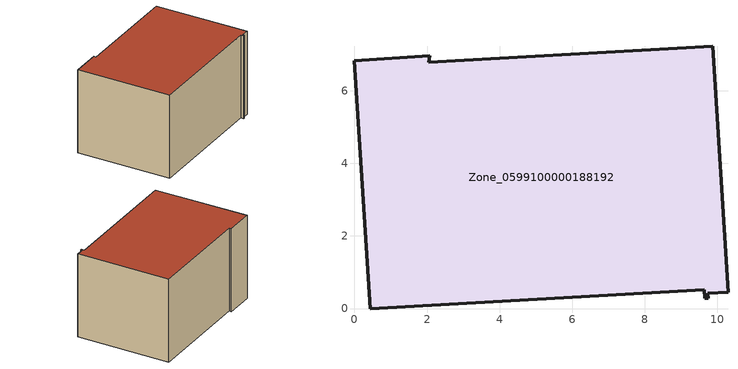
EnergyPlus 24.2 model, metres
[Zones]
Zone_0599100000188192
 floor ground (C_G): 2.05,6.79 9.87,7.22 10.29,0.45 9.73,0.42 9.74,0.29 9.65,0.28 9.63,0.52 0.44,0 0,6.83 2.07,6.96 z0
 wall outside (C_F): 9.65,0.28 9.74,0.29 9.73,0.42 10.29,0.45 9.87,7.22 2.05,6.79 2.07,6.96 0,6.83 0.44,0 9.63,0.52 9.65,0.28 z0:6.16
 roof outside (C_R): 0,6.83 0.44,0 9.63,0.52 9.65,0.28 9.74,0.29 9.73,0.42 10.29,0.45 9.87,7.22 2.05,6.79 2.07,6.96 z6.16
[BUILDING]
Pand.0599100000188192: North Axis=0; Terrain=City; Loads Convergence Tolerance Value=0.04; Temperature Convergence Tolerance Value=0.4; Solar Distribution=FullExterior; Maximum Number of Warmup Days=25; Minimum Number of Warmup Days=1
[Site:Location]
Rotterdam.The.Hague.AP_ZH_NLD Design_Conditions: Latitude=51.96; Longitude=4.45; Time Zone=1; Elevation=-4.5
[SITE:GROUNDTEMPERATURE:BUILDINGSURFACE]
18, 18, 18, 18, 18, 18, 18, 18, 18, 18, 18, 18
[MATERIAL] Thermal Absorptance=0.9; Solar Absorptance=0.7; Visible Absorptance=0.7
Name | Roughness | Thickness | Conductivity | Density | Specific Heat
G.TC.1946-1964 | MediumSmooth | 0.15 | 1 | 540 | 1210
F.TC.1946-1964 | Rough | 0.3 | 0.857143 | 1920 | 840
R.TC.1946-1964 | MediumRough | 0.2 | 0.235294 | 1500 | 1000
[CONSTRUCTION]
C_G: G.TC.1946-1964
C_F: F.TC.1946-1964
C_R: R.TC.1946-1964
[ZONE]
Zone_0599100000188192: Type=1; Multiplier=1; Ceiling Height=Autocalculate; Volume=Autocalculate; Floor Area=autocalculate; Part of Total Floor Area=Yes
[ZONEINFILTRATION:DESIGNFLOWRATE]
Infil_Zone_0599100000188192: Zone or ZoneList or Space or SpaceList=Zone_0599100000188192; Schedule=AlwaysOn; Design Flow Rate Calculation Method=Flow/Area; Flow Rate per Floor Area=0.003; Constant Term Coefficient=1; Temperature Term Coefficient=0; Velocity Term Coefficient=0; Velocity Squared Term Coefficient=0
[HVACTEMPLATE:ZONE:IDEALLOADSAIRSYSTEM]
Zone_0599100000188192: Maximum Heating Supply Air Temperature=50; Minimum Cooling Supply Air Temperature=13; Maximum Heating Supply Air Humidity Ratio=0.0156; Minimum Cooling Supply Air Humidity Ratio=0.0077; Heating Limit=NoLimit; Cooling Limit=NoLimit; Dehumidification Control Type=ConstantSensibleHeatRatio; Cooling Sensible Heat Ratio=0.7; Dehumidification Setpoint=60; Humidification Control Type=None; Humidification Setpoint=30; Outdoor Air Method=None; Outdoor Air Flow Rate per Person=0.00944; Outdoor Air Flow Rate per Zone Floor Area=0; Outdoor Air Flow Rate per Zone=0; Demand Controlled Ventilation Type=None; Outdoor Air Economizer Type=NoEconomizer; Heat Recovery Type=None; Sensible Heat Recovery Effectiveness=0.7; Latent Heat Recovery Effectiveness=0.65
[ZONECONTROL:THERMOSTAT]
ThermostatControl_Zone_0599100000188192: Zone or ZoneList=Zone_0599100000188192; Control Type Schedule=DualSetpointControlType; Control 1=Thermostat_Zone_0599100000188192; Temperature Difference Between Cutout And Setpoint=0
[THERMOSTATSETPOINT:DUALSETPOINT]
Thermostat_Zone_0599100000188192: Heating Setpoint Temperature Schedule=HeatingSetpoint_Zone_0599100000188192; Cooling Setpoint Temperature Schedule=CoolingSetpoint_Zone_0599100000188192
[SCHEDULE:COMPACT]
HeatingSetpoint_Zone_0599100000188192: Through: 12/31, For: AllDays, Until: 24:00, 21
CoolingSetpoint_Zone_0599100000188192: Through: 12/31, For: AllDays, Until: 24:00, 24
DualSetpointControlType: Through: 12/31, For: AllDays, Until: 24:00, 4
AlwaysOn: Through: 12/31, For: AllDays, Until: 24:00, 1
